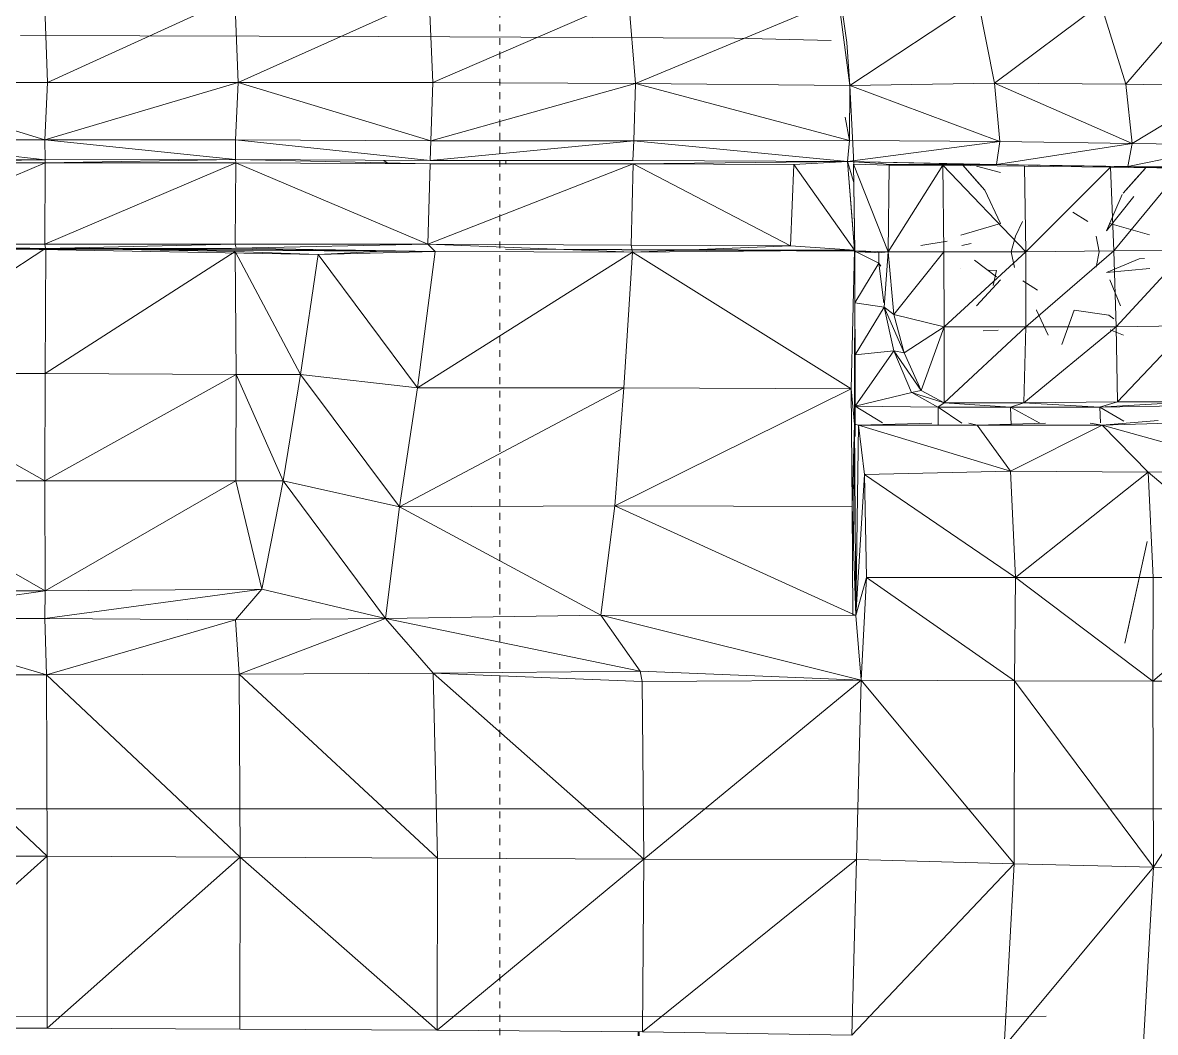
# Model space of a CAD drawing. Header units: inches. Extents: x 1750 to 7619, y -360 to 620.
# Drawn here: x 4767.33 to 4788.19, y -4.12 to 14.49 of the extents above; entities that cross this region are included whole.
import ezdxf

# ---------------------------------------------------------------- set-up
doc = ezdxf.new("R2010")
doc.units = ezdxf.units.IN
doc.header["$MEASUREMENT"] = 0
doc.linetypes.add('Aligning Line 1_8_', pattern=[0.25, 0.125, -0.125])
doc.linetypes.add('Grid Line 1_2_', pattern=[0.875, 0.5, -0.125, 0.125, -0.125])
for name, color, linetype, lineweight in [('0-4', 10, 'Continuous', 5), ('0-6', 7, 'Continuous', 9), ('A-FLOR-LEVL-1', 51, 'Grid Line 1_2_', 9), ('A-GENM', 5, 'Continuous', 9), ('G-ANNO-SYMB', 111, 'Aligning Line 1_8_', 9), ('G-ANNO-SYMB-2', 147, 'Aligning Line 1_8_', 9)]:
    doc.layers.add(name, color=color, linetype=linetype, lineweight=lineweight)

# ---------------------------------------------------------------- blocks, each defined once
blk = doc.blocks.new('CTR - 2nd Phase_rvt-2-BUILDING ELEVATION - NORTH')
at = {"layer": 'A-FLOR-LEVL-1'}
blk.add_line((-12558.481, 0), (-9609.49, 0), dxfattribs=at)
blk = doc.blocks.new('Land_Rover_Evoque_-_SUV_Car_Vehicle_Automobile_13067 - Land Rover EVOQUE_dwg-1230547-BUILDING ELEVATION - NORTH')
at = {"layer": 'A-GENM'}
for p, q in [((-12421.728, 14.119), (-12422.014, 16.194)), ((-12436.455, 13.382), (-12436.509, 14.958)), ((-12433.003, 14.96), (-12436.455, 13.382)), ((-12432.939, 13.383), (-12433.003, 14.96)), ((-12429.425, 14.96), (-12432.939, 13.383)), ((-12429.351, 13.384), (-12429.425, 14.96)), ((-12425.751, 14.943), (-12429.351, 13.384)), ((-12425.751, 14.943), (-12425.619, 13.367)), ((-12421.882, 14.925), (-12425.619, 13.367)), ((-12421.673, 13.33), (-12421.882, 14.925)), ((-12421.673, 13.33), (-12419.309, 14.889)), ((-12419.003, 13.37), (-12419.309, 14.889)), ((-12417.045, 14.833), (-12419.003, 13.37)), ((-12416.584, 13.353), (-12417.045, 14.833)), ((-12416.584, 13.353), (-12415.362, 14.777)), ((-12436.952, 14.251), (-12430.352, 14.233)), ((-12430.352, 14.233), (-12423.796, 14.197)), ((-12423.796, 14.197), (-12422.018, 14.158)), ((-12421.728, 14.119), (-12421.673, 13.33)), ((-12436.455, 13.382), (-12439.96, 13.381)), ((-12439.96, 13.381), (-12436.5, 12.325)), ((-12432.939, 13.383), (-12436.5, 12.325)), ((-12436.455, 13.382), (-12436.5, 12.325)), ((-12432.939, 13.383), (-12436.455, 13.382)), ((-12432.939, 13.383), (-12432.99, 12.326)), ((-12429.351, 13.384), (-12432.939, 13.383)), ((-12432.939, 13.383), (-12429.392, 12.308)), ((-12429.351, 13.384), (-12429.392, 12.308)), ((-12425.619, 13.367), (-12429.392, 12.308)), ((-12425.619, 13.367), (-12429.351, 13.384)), ((-12425.619, 13.367), (-12425.65, 12.31)), ((-12421.675, 12.312), (-12425.619, 13.367)), ((-12421.673, 13.33), (-12425.619, 13.367)), ((-12421.673, 13.33), (-12419.003, 13.37)), ((-12416.584, 13.353), (-12419.003, 13.37)), ((-12419.003, 13.37), (-12416.471, 12.258)), ((-12419.003, 13.37), (-12418.908, 12.294)), ((-12421.675, 12.312), (-12421.673, 13.33)), ((-12421.675, 12.312), (-12421.673, 13.33)), ((-12421.673, 13.33), (-12418.908, 12.294)), ((-12421.598, 11.89), (-12421.673, 13.33)), ((-12416.584, 13.353), (-12414.727, 13.316)), ((-12416.584, 13.353), (-12416.471, 12.258)), ((-12414.727, 13.316), (-12416.471, 12.258)), ((-12421.675, 12.312), (-12421.756, 12.743)), ((-12440.008, 12.343), (-12436.496, 11.96)), ((-12440.008, 12.343), (-12436.5, 12.325)), ((-12436.5, 12.325), (-12432.99, 12.326)), ((-12436.496, 11.96), (-12436.5, 12.325)), ((-12436.5, 12.325), (-12432.991, 11.962)), ((-12432.991, 11.962), (-12432.99, 12.326)), ((-12432.99, 12.326), (-12429.403, 11.944)), ((-12432.99, 12.326), (-12429.392, 12.308)), ((-12429.403, 11.944), (-12425.65, 12.31)), ((-12429.403, 11.944), (-12429.392, 12.308)), ((-12429.392, 12.308), (-12425.65, 12.31)), ((-12425.65, 12.31), (-12425.67, 11.945)), ((-12421.675, 12.312), (-12425.65, 12.31)), ((-12421.715, 11.927), (-12425.65, 12.31)), ((-12421.675, 12.312), (-12421.715, 11.927)), ((-12421.715, 11.927), (-12421.675, 12.312)), ((-12421.715, 11.927), (-12418.908, 12.294)), ((-12421.675, 12.312), (-12418.908, 12.294)), ((-12418.967, 11.872), (-12418.908, 12.294)), ((-12418.967, 11.872), (-12416.471, 12.258)), ((-12416.471, 12.258), (-12418.908, 12.294)), ((-12416.549, 11.835), (-12416.471, 12.258)), ((-12416.549, 11.835), (-12414.555, 12.24)), ((-12414.555, 12.24), (-12416.471, 12.258)), ((-12440.012, 10.403), (-12436.496, 11.903)), ((-12440.008, 11.96), (-12436.496, 11.96)), ((-12440.008, 11.96), (-12436.496, 11.96)), ((-12440.004, 11.902), (-12436.496, 11.96)), ((-12440.004, 11.902), (-12436.496, 11.903)), ((-12436.499, 10.404), (-12432.981, 11.904)), ((-12436.499, 10.404), (-12436.496, 11.903)), ((-12436.496, 11.96), (-12432.991, 11.962)), ((-12436.496, 11.96), (-12432.991, 11.962)), ((-12436.496, 11.903), (-12432.991, 11.962)), ((-12436.496, 11.903), (-12436.496, 11.96)), ((-12436.496, 11.903), (-12432.981, 11.904)), ((-12432.994, 10.405), (-12432.981, 11.904)), ((-12432.991, 11.962), (-12429.403, 11.944)), ((-12429.403, 11.886), (-12432.991, 11.962)), ((-12432.981, 11.904), (-12432.991, 11.962)), ((-12429.445, 10.406), (-12432.981, 11.904)), ((-12432.981, 11.904), (-12429.403, 11.886)), ((-12430.196, 11.903), (-12430.258, 11.948)), ((-12429.403, 11.944), (-12425.67, 11.945)), ((-12428.009, 11.886), (-12428.008, 11.944)), ((-12421.715, 11.927), (-12425.67, 11.945)), ((-12421.715, 11.927), (-12425.66, 11.887)), ((-12421.715, 11.927), (-12422.701, 11.87)), ((-12421.715, 11.927), (-12419.18, 11.872)), ((-12421.715, 11.927), (-12418.967, 11.872)), ((-12421.715, 11.927), (-12421.583, 10.295)), ((-12421.715, 11.927), (-12421.583, 10.295)), ((-12421.715, 11.927), (-12421.583, 10.295)), ((-12421.715, 11.927), (-12421.623, 10.782)), ((-12421.715, 11.927), (-12421.603, 10.534)), ((-12421.715, 11.927), (-12421.095, 11.89)), ((-12421.715, 11.927), (-12421.599, 11.54)), ((-12429.445, 10.406), (-12425.66, 11.887)), ((-12429.445, 10.406), (-12429.403, 11.886)), ((-12429.403, 11.886), (-12425.66, 11.887)), ((-12425.702, 10.389), (-12425.66, 11.887)), ((-12422.701, 11.87), (-12425.66, 11.887)), ((-12422.762, 10.371), (-12425.66, 11.887)), ((-12422.701, 11.87), (-12422.762, 10.371)), ((-12421.583, 10.295), (-12422.701, 11.87)), ((-12421.604, 11.878), (-12420.946, 11.859)), ((-12421.582, 10.265), (-12421.604, 11.878)), ((-12420.963, 10.264), (-12421.604, 11.878)), ((-12421.581, 10.283), (-12421.604, 11.878)), ((-12421.095, 11.89), (-12420.96, 11.871)), ((-12420.963, 10.264), (-12419.96, 11.859)), ((-12420.963, 10.264), (-12420.946, 11.859)), ((-12419.18, 11.872), (-12420.96, 11.872)), ((-12419.96, 11.859), (-12420.946, 11.859)), ((-12418.453, 11.84), (-12419.96, 11.859)), ((-12418.43, 10.264), (-12419.96, 11.859)), ((-12419.96, 11.859), (-12419.938, 10.264)), ((-12419.185, 11.4), (-12419.59, 11.859)), ((-12419.59, 11.859), (-12419.339, 11.571)), ((-12418.895, 11.725), (-12419.339, 11.84)), ((-12419.18, 11.872), (-12416.8, 11.836)), ((-12419.18, 11.872), (-12418.967, 11.872)), ((-12419.18, 11.872), (-12416.549, 11.835)), ((-12418.967, 11.872), (-12416.549, 11.835)), ((-12416.867, 11.821), (-12418.453, 11.84)), ((-12418.43, 10.264), (-12418.453, 11.84)), ((-12416.867, 11.821), (-12418.43, 10.264)), ((-12418.16, 11.837), (-12418.219, 11.84)), ((-12415.553, 11.803), (-12416.867, 11.821)), ((-12416.806, 10.284), (-12416.867, 11.821)), ((-12415.553, 11.803), (-12416.806, 10.284)), ((-12416.8, 11.836), (-12414.904, 11.799)), ((-12416.549, 11.835), (-12416.8, 11.836)), ((-12416.633, 11.342), (-12416.227, 11.803)), ((-12416.549, 11.835), (-12414.904, 11.799)), ((-12416.549, 11.835), (-12414.633, 11.818)), ((-12416.535, 11.817), (-12416.459, 11.822)), ((-12416.401, 11.61), (-12416.227, 11.803)), ((-12419.339, 11.571), (-12419.185, 11.398)), ((-12416.633, 11.342), (-12416.401, 11.61)), ((-12419.185, 11.4), (-12418.893, 10.784)), ((-12419.185, 11.4), (-12418.893, 10.784)), ((-12419.185, 11.4), (-12418.895, 10.786)), ((-12419.185, 11.398), (-12418.893, 10.784)), ((-12416.941, 10.652), (-12416.651, 11.322)), ((-12416.941, 10.652), (-12416.439, 11.284)), ((-12417.289, 10.823), (-12417.56, 10.996)), ((-12418.895, 10.786), (-12419.627, 10.572)), ((-12418.488, 10.823), (-12418.622, 10.553)), ((-12416.941, 10.652), (-12416.882, 10.785)), ((-12416.882, 10.785), (-12416.148, 10.574)), ((-12419.878, 10.457), (-12420.36, 10.379)), ((-12418.622, 10.553), (-12418.699, 10.266)), ((-12417.075, 10.266), (-12417.134, 10.554)), ((-12440.012, 10.403), (-12436.499, 10.404)), ((-12440.012, 10.403), (-12436.49, 10.327)), ((-12440.004, 10.327), (-12436.49, 10.327)), ((-12438.632, 8.924), (-12436.486, 10.328)), ((-12436.49, 10.327), (-12438.407, 10.311)), ((-12438.407, 10.311), (-12433.243, 10.312)), ((-12436.952, 10.311), (-12431.465, 10.215)), ((-12436.499, 10.404), (-12432.994, 10.405)), ((-12436.49, 10.327), (-12436.499, 10.404)), ((-12436.484, 10.328), (-12436.493, 8.023)), ((-12436.493, 8.023), (-12432.993, 10.272)), ((-12436.49, 10.327), (-12432.994, 10.405)), ((-12436.49, 10.327), (-12432.975, 10.329)), ((-12436.105, 10.322), (-12432.993, 10.272)), ((-12436.105, 10.322), (-12432.993, 10.272)), ((-12432.975, 10.329), (-12435.889, 10.319)), ((-12430.275, 10.274), (-12434.59, 10.298)), ((-12432.975, 10.329), (-12433.243, 10.312)), ((-12429.31, 10.272), (-12433.243, 10.312)), ((-12432.994, 10.405), (-12429.445, 10.406)), ((-12432.994, 10.405), (-12432.975, 10.329)), ((-12432.993, 10.272), (-12431.465, 10.215)), ((-12432.993, 10.272), (-12432.979, 8.005)), ((-12432.993, 10.272), (-12431.789, 8.005)), ((-12432.993, 10.272), (-12431.465, 10.215)), ((-12432.975, 10.329), (-12429.445, 10.406)), ((-12432.975, 10.329), (-12429.31, 10.272)), ((-12430.275, 10.274), (-12431.465, 10.215)), ((-12431.465, 10.215), (-12429.31, 10.272)), ((-12429.31, 10.272), (-12431.465, 10.215)), ((-12429.31, 10.272), (-12430.275, 10.274)), ((-12429.634, 7.755), (-12429.31, 10.272)), ((-12429.634, 7.755), (-12425.674, 10.254)), ((-12429.445, 10.406), (-12429.31, 10.272)), ((-12429.445, 10.406), (-12425.674, 10.254)), ((-12429.445, 10.406), (-12425.702, 10.389)), ((-12429.31, 10.272), (-12425.674, 10.254)), ((-12429.31, 10.272), (-12425.674, 10.254)), ((-12429.31, 10.272), (-12425.674, 10.254)), ((-12421.583, 10.295), (-12428.012, 10.313)), ((-12421.582, 10.276), (-12428.012, 10.313)), ((-12425.674, 10.254), (-12425.833, 7.757)), ((-12422.762, 10.371), (-12425.702, 10.389)), ((-12425.674, 10.254), (-12425.702, 10.389)), ((-12422.762, 10.371), (-12425.674, 10.254)), ((-12421.583, 10.295), (-12425.674, 10.254)), ((-12421.583, 10.295), (-12425.674, 10.254)), ((-12421.583, 10.295), (-12425.674, 10.254)), ((-12421.646, 7.739), (-12425.674, 10.254)), ((-12421.583, 10.295), (-12422.762, 10.371)), ((-12421.583, 10.295), (-12421.646, 7.739)), ((-12421.582, 10.276), (-12421.588, 7.087)), ((-12421.583, 10.295), (-12421.582, 10.276)), ((-12421.581, 10.283), (-12421.582, 10.265)), ((-12421.582, 10.276), (-12421.134, 10.053)), ((-12421.582, 10.265), (-12421.577, 9.323)), ((-12421.206, 10.248), (-12421.582, 10.265)), ((-12421.137, 10.245), (-12421.581, 10.283)), ((-12420.963, 10.264), (-12421.581, 10.283)), ((-12421.137, 10.245), (-12420.963, 10.264)), ((-12421.134, 10.269), (-12421.134, 10.053)), ((-12420.963, 10.264), (-12421.038, 9.246)), ((-12420.963, 10.264), (-12419.938, 10.264)), ((-12420.963, 10.264), (-12420.863, 9.111)), ((-12419.938, 10.264), (-12420.863, 9.111)), ((-12418.43, 10.264), (-12419.938, 10.264)), ((-12419.938, 10.264), (-12419.934, 8.881)), ((-12418.43, 10.264), (-12419.934, 8.881)), ((-12419.434, 10.419), (-12419.608, 10.381)), ((-12418.699, 10.266), (-12418.64, 9.977)), ((-12416.806, 10.284), (-12418.43, 10.264)), ((-12418.43, 10.264), (-12418.427, 8.881)), ((-12416.806, 10.284), (-12418.427, 8.881)), ((-12417.075, 10.266), (-12417.133, 9.978)), ((-12415.472, 10.285), (-12416.806, 10.284)), ((-12416.764, 8.882), (-12416.806, 10.284)), ((-12415.472, 10.285), (-12416.764, 8.882)), ((-12431.789, 8.005), (-12431.465, 10.215)), ((-12431.465, 10.215), (-12429.634, 7.755)), ((-12421.134, 10.053), (-12421.577, 9.323)), ((-12421.134, 10.053), (-12421.045, 9.325)), ((-12421.134, 10.053), (-12421.099, 10.001)), ((-12419.375, 10.111), (-12418.967, 9.805)), ((-12416.94, 9.883), (-12416.34, 10.132)), ((-12416.34, 10.132), (-12416.241, 10.143)), ((-12419.626, 9.957), (-12419.627, 9.959)), ((-12418.968, 9.92), (-12419.111, 9.928)), ((-12418.968, 9.92), (-12419.029, 9.642)), ((-12416.94, 9.883), (-12416.146, 9.959)), ((-12419.335, 9.266), (-12418.893, 9.749)), ((-12418.486, 9.729), (-12418.214, 9.555)), ((-12416.687, 9.268), (-12416.881, 9.747)), ((-12421.577, 9.323), (-12421.575, 8.363)), ((-12421.577, 9.323), (-12421.036, 9.246)), ((-12421.036, 9.246), (-12421.575, 8.363)), ((-12420.862, 8.44), (-12421.038, 9.246)), ((-12420.669, 8.401), (-12421.038, 9.246)), ((-12420.863, 9.111), (-12421.038, 9.246)), ((-12418.234, 9.192), (-12418.233, 9.19)), ((-12418.234, 9.192), (-12418.233, 9.19)), ((-12418.02, 8.729), (-12418.233, 9.19)), ((-12417.767, 8.556), (-12417.537, 9.191)), ((-12417.767, 8.555), (-12417.537, 9.19)), ((-12417.537, 9.191), (-12416.899, 9.094)), ((-12419.934, 8.881), (-12420.863, 9.111)), ((-12420.669, 8.401), (-12420.863, 9.111)), ((-12416.899, 9.094), (-12416.808, 9.026)), ((-12419.934, 8.881), (-12420.669, 8.401)), ((-12419.934, 8.881), (-12420.358, 7.709)), ((-12419.934, 8.881), (-12418.427, 8.881)), ((-12419.934, 8.881), (-12419.932, 7.478)), ((-12418.427, 8.881), (-12419.932, 7.478)), ((-12419.217, 8.805), (-12418.939, 8.821)), ((-12416.764, 8.882), (-12418.463, 7.479)), ((-12418.427, 8.881), (-12418.463, 7.479)), ((-12416.764, 8.882), (-12418.427, 8.881)), ((-12416.627, 8.729), (-12416.878, 8.826)), ((-12415.412, 8.901), (-12416.764, 8.882)), ((-12416.742, 7.499), (-12416.764, 8.882)), ((-12415.412, 8.901), (-12416.742, 7.499)), ((-12421.575, 8.363), (-12420.86, 8.44)), ((-12421.575, 8.363), (-12421.573, 7.421)), ((-12420.86, 8.44), (-12421.573, 7.421)), ((-12420.358, 7.709), (-12420.862, 8.44)), ((-12420.669, 8.401), (-12420.862, 8.44)), ((-12420.532, 7.671), (-12420.862, 8.439)), ((-12420.358, 7.709), (-12420.669, 8.401)), ((-12438.633, 8.023), (-12436.493, 8.023)), ((-12436.502, 6.045), (-12436.493, 8.023)), ((-12436.502, 6.045), (-12432.979, 8.005)), ((-12436.493, 8.023), (-12432.979, 8.005)), ((-12432.979, 8.005), (-12432.982, 6.046)), ((-12432.979, 8.005), (-12431.789, 8.005)), ((-12432.979, 8.005), (-12432.112, 6.046)), ((-12431.789, 8.005), (-12432.112, 6.046)), ((-12431.789, 8.005), (-12429.967, 5.565)), ((-12431.789, 8.005), (-12429.634, 7.755)), ((-12429.967, 5.565), (-12425.833, 7.757)), ((-12429.967, 5.565), (-12429.634, 7.755)), ((-12429.634, 7.755), (-12425.833, 7.757)), ((-12425.833, 7.757), (-12426.002, 5.586)), ((-12421.646, 7.739), (-12426.002, 5.586)), ((-12421.646, 7.739), (-12425.833, 7.757)), ((-12421.646, 7.739), (-12421.588, 7.087)), ((-12421.646, 7.739), (-12421.631, 5.569)), ((-12421.573, 7.421), (-12420.529, 7.671)), ((-12420.358, 7.709), (-12420.532, 7.671)), ((-12419.932, 7.478), (-12420.532, 7.671)), ((-12420.048, 7.402), (-12420.529, 7.67)), ((-12419.932, 7.478), (-12420.358, 7.709)), ((-12421.573, 7.421), (-12421.572, 6.862)), ((-12420.045, 7.402), (-12421.573, 7.421)), ((-12421.072, 7.113), (-12421.573, 7.421)), ((-12419.932, 7.478), (-12420.048, 7.402)), ((-12418.712, 7.403), (-12420.045, 7.402)), ((-12418.714, 7.403), (-12420.045, 7.402)), ((-12419.606, 7.108), (-12420.045, 7.402)), ((-12420.045, 7.402), (-12420.045, 7.068)), ((-12418.463, 7.479), (-12419.932, 7.478)), ((-12419.932, 7.478), (-12418.714, 7.403)), ((-12418.463, 7.479), (-12418.714, 7.403)), ((-12417.068, 7.403), (-12418.712, 7.403)), ((-12418.171, 7.107), (-12418.712, 7.403)), ((-12418.712, 7.403), (-12418.697, 7.069)), ((-12417.071, 7.403), (-12418.712, 7.403)), ((-12416.742, 7.499), (-12418.463, 7.479)), ((-12418.463, 7.479), (-12417.071, 7.403)), ((-12415.408, 7.499), (-12417.071, 7.403)), ((-12416.742, 7.499), (-12417.071, 7.403)), ((-12415.599, 7.423), (-12417.068, 7.403)), ((-12416.625, 7.141), (-12417.068, 7.403)), ((-12417.068, 7.403), (-12417.056, 7.115)), ((-12415.408, 7.499), (-12416.742, 7.499)), ((-12436.502, 6.045), (-12438.635, 7.247)), ((-12421.512, 7.067), (-12420.16, 7.108)), ((-12419.325, 7.069), (-12419.48, 7.107)), ((-12418.069, 7.107), (-12419.325, 7.069)), ((-12417.023, 7.07), (-12417.242, 7.109)), ((-12415.99, 7.156), (-12417.023, 7.07)), ((-12415.05, 7.13), (-12417.023, 7.07)), ((-12421.588, 7.087), (-12421.631, 5.569)), ((-12421.605, 4.867), (-12421.588, 7.087)), ((-12421.558, 3.561), (-12421.588, 7.087)), ((-12421.588, 7.087), (-12421.512, 7.067)), ((-12421.558, 3.561), (-12421.512, 7.067)), ((-12421.512, 7.067), (-12419.325, 7.069)), ((-12421.512, 7.067), (-12421.399, 6.163)), ((-12421.512, 7.067), (-12418.709, 6.222)), ((-12417.023, 7.07), (-12419.325, 7.069)), ((-12419.325, 7.069), (-12418.709, 6.222)), ((-12417.023, 7.07), (-12418.709, 6.222)), ((-12417.023, 7.07), (-12416.175, 6.205)), ((-12417.023, 7.07), (-12413.989, 6.226)), ((-12421.558, 3.561), (-12421.399, 6.163)), ((-12421.399, 6.163), (-12418.709, 6.222)), ((-12421.399, 6.163), (-12421.364, 4.261)), ((-12421.399, 6.163), (-12418.617, 4.263)), ((-12418.709, 6.222), (-12416.175, 6.205)), ((-12418.709, 6.222), (-12418.617, 4.263)), ((-12416.175, 6.205), (-12418.617, 4.263)), ((-12416.175, 6.205), (-12413.989, 6.226)), ((-12416.175, 6.205), (-12416.083, 4.265)), ((-12416.175, 6.205), (-12413.876, 4.247)), ((-12438.637, 6.044), (-12436.502, 6.045)), ((-12436.502, 6.045), (-12432.982, 6.046)), ((-12436.497, 4.018), (-12436.502, 6.045)), ((-12436.497, 4.018), (-12432.982, 6.046)), ((-12432.503, 4.048), (-12432.982, 6.046)), ((-12432.982, 6.046), (-12432.112, 6.046)), ((-12432.503, 4.048), (-12432.112, 6.046)), ((-12430.223, 3.51), (-12432.112, 6.046)), ((-12432.112, 6.046), (-12429.967, 5.565)), ((-12430.223, 3.51), (-12429.967, 5.565)), ((-12429.967, 5.565), (-12426.002, 5.586)), ((-12426.258, 3.569), (-12429.967, 5.565)), ((-12426.258, 3.569), (-12426.002, 5.586)), ((-12421.558, 3.561), (-12426.002, 5.586)), ((-12421.631, 5.569), (-12426.002, 5.586)), ((-12421.558, 3.561), (-12421.631, 5.569)), ((-12421.615, 3.571), (-12421.631, 5.569)), ((-12436.497, 4.018), (-12438.658, 5.262)), ((-12416.602, 3.053), (-12416.195, 4.925)), ((-12416.56, 3.244), (-12416.195, 4.925)), ((-12421.558, 3.561), (-12421.364, 4.261)), ((-12421.465, 2.369), (-12421.364, 4.261)), ((-12421.364, 4.261), (-12418.617, 4.263)), ((-12421.364, 4.261), (-12418.64, 2.361)), ((-12418.617, 4.263), (-12418.64, 2.361)), ((-12418.617, 4.263), (-12416.083, 4.265)), ((-12418.617, 4.263), (-12416.087, 2.353)), ((-12416.087, 2.353), (-12416.083, 4.265)), ((-12416.087, 2.353), (-12413.876, 4.247)), ((-12416.083, 4.265), (-12413.876, 4.247)), ((-12436.497, 4.018), (-12440.021, 3.517)), ((-12436.497, 4.018), (-12440.014, 4.017)), ((-12432.503, 4.048), (-12436.504, 3.508)), ((-12436.497, 4.018), (-12436.504, 3.508)), ((-12432.503, 4.048), (-12436.497, 4.018)), ((-12432.503, 4.048), (-12432.988, 3.48)), ((-12432.503, 4.048), (-12430.223, 3.51)), ((-12426.258, 3.569), (-12430.223, 3.51)), ((-12421.558, 3.561), (-12426.258, 3.569)), ((-12421.465, 2.369), (-12426.258, 3.569)), ((-12426.258, 3.569), (-12425.535, 2.54)), ((-12421.558, 3.561), (-12421.615, 3.571)), ((-12421.558, 3.561), (-12421.465, 2.369)), ((-12436.504, 3.508), (-12440.021, 3.517)), ((-12436.473, 2.469), (-12440.021, 3.517)), ((-12436.504, 3.508), (-12432.988, 3.48)), ((-12436.504, 3.508), (-12436.473, 2.469)), ((-12432.988, 3.48), (-12436.473, 2.469)), ((-12430.223, 3.51), (-12432.988, 3.48)), ((-12432.924, 2.48), (-12432.988, 3.48)), ((-12430.223, 3.51), (-12432.924, 2.48)), ((-12425.535, 2.54), (-12430.223, 3.51)), ((-12430.223, 3.51), (-12429.346, 2.501)), ((-12425.535, 2.54), (-12429.346, 2.501)), ((-12421.465, 2.369), (-12425.535, 2.54)), ((-12425.535, 2.54), (-12425.497, 2.348)), ((-12436.473, 2.469), (-12440.022, 2.477)), ((-12440.022, 2.477), (-12436.456, -0.874)), ((-12432.924, 2.48), (-12436.473, 2.469)), ((-12436.473, 2.469), (-12436.456, -0.874)), ((-12436.473, 2.469), (-12432.902, -0.892)), ((-12429.346, 2.501), (-12432.924, 2.48)), ((-12432.924, 2.48), (-12432.902, -0.892)), ((-12432.924, 2.48), (-12429.265, -0.91)), ((-12429.346, 2.501), (-12429.265, -0.91)), ((-12429.346, 2.501), (-12425.465, -0.927)), ((-12429.346, 2.501), (-12425.497, 2.348)), ((-12421.465, 2.369), (-12425.497, 2.348)), ((-12425.465, -0.927), (-12425.497, 2.348)), ((-12421.465, 2.369), (-12425.465, -0.927)), ((-12421.465, 2.369), (-12421.549, -0.935)), ((-12421.465, 2.369), (-12418.64, 2.361)), ((-12421.465, 2.369), (-12418.646, -1.01)), ((-12418.64, 2.361), (-12418.646, -1.01)), ((-12418.64, 2.361), (-12416.087, 2.353)), ((-12418.64, 2.361), (-12416.074, -1.076)), ((-12416.087, 2.353), (-12413.861, 2.345)), ((-12416.087, 2.353), (-12416.074, -1.076)), ((-12413.861, 2.345), (-12416.074, -1.076)), ((-12440.007, -0.875), (-12436.456, -0.874)), ((-12440.006, -4.025), (-12436.456, -0.874)), ((-12436.456, -0.874), (-12436.457, -4.043)), ((-12436.457, -4.043), (-12432.902, -0.892)), ((-12436.456, -0.874), (-12432.902, -0.892)), ((-12432.902, -0.892), (-12432.909, -4.061)), ((-12432.902, -0.892), (-12429.273, -4.079)), ((-12432.902, -0.892), (-12429.265, -0.91)), ((-12429.273, -4.079), (-12429.265, -0.91)), ((-12429.273, -4.079), (-12425.465, -0.927)), ((-12429.265, -0.91), (-12425.465, -0.927)), ((-12425.465, -0.927), (-12425.491, -4.106)), ((-12425.491, -4.106), (-12421.549, -0.935)), ((-12425.465, -0.927), (-12421.549, -0.935)), ((-12421.549, -0.935), (-12421.632, -4.172)), ((-12421.632, -4.172), (-12418.646, -1.01)), ((-12421.549, -0.935), (-12418.646, -1.01)), ((-12418.646, -1.01), (-12418.827, -4.381)), ((-12418.646, -1.01), (-12416.074, -1.076)), ((-12416.074, -1.076), (-12418.827, -4.381)), ((-12416.074, -1.076), (-12416.274, -4.524)), ((-12416.074, -1.076), (-12413.849, -1.16)), ((-12418.052, -3.819), (-12461.793, -3.831)), ((-12440.006, -4.025), (-12436.457, -4.043)), ((-12436.457, -4.043), (-12432.909, -4.061)), ((-12432.909, -4.061), (-12429.273, -4.079)), ((-12429.273, -4.079), (-12425.491, -4.106)), ((-12425.573, -4.182), (-12425.573, -4.105)), ((-12425.551, -4.106), (-12425.551, -4.183)), ((-12425.491, -4.106), (-12421.632, -4.172))]:
    blk.add_line(p, q, dxfattribs=at)
blk = doc.blocks.new('Land_Rover_Evoque_-_SUV_Car_Vehicle_Automobile_13067 - Land_Rover_Evoque_-_SUV_Car_Vehicle_Automobile_13067-1230553-BUILDING ELEVATION - NORTH')
blk.add_blockref('Land_Rover_Evoque_-_SUV_Car_Vehicle_Automobile_13067 - Land Rover EVOQUE_dwg-1230547-BUILDING ELEVATION - NORTH', (0, 0))
blk = doc.blocks.new('CTR  - Topography_rvt-2-BUILDING ELEVATION - NORTH')
at = {"layer": '0-6'}
blk.add_blockref('Land_Rover_Evoque_-_SUV_Car_Vehicle_Automobile_13067 - Land_Rover_Evoque_-_SUV_Car_Vehicle_Automobile_13067-1230553-BUILDING ELEVATION - NORTH', (0, 0), dxfattribs=at)
blk = doc.blocks.new('CTR - 1st Phase - Common Walls_rvt-2-BUILDING ELEVATION - NORTH')
at = {"layer": 'A-FLOR-LEVL-1'}
blk.add_line((-12558.481, 0), (-9609.49, 0), dxfattribs=at)
at = {"layer": 'G-ANNO-SYMB-2'}
for p, q in [((-12428.118, 526.953), (-12428.118, -206.54)), ((-9706.161, 0), (-12461.793, 0))]:
    blk.add_line(p, q, dxfattribs=at)
blk = doc.blocks.new('CTR - 1st Phase -Stairs _ Elevators_rvt-2-BUILDING ELEVATION - NORTH')
at = {"layer": 'A-FLOR-LEVL-1'}
blk.add_line((-12558.481, 0), (-9609.49, 0), dxfattribs=at)

msp = doc.modelspace()

# ---------------------------------------------------------------- linework, layer by layer
at = {"layer": 'A-FLOR-LEVL-1'}
msp.add_line((4646.5044, 0), (7593.9954, 0), dxfattribs=at)
at = {"layer": 'G-ANNO-SYMB'}
msp.add_line((7498.075, 0), (4742.443, 0), dxfattribs=at)

# ---------------------------------------------------------------- block references
at = {"layer": '0-4'}
for name in ['CTR - 2nd Phase_rvt-2-BUILDING ELEVATION - NORTH', 'CTR - 1st Phase - Common Walls_rvt-2-BUILDING ELEVATION - NORTH', 'CTR - 1st Phase -Stairs _ Elevators_rvt-2-BUILDING ELEVATION - NORTH', 'CTR  - Topography_rvt-2-BUILDING ELEVATION - NORTH']:
    msp.add_blockref(name, (17204.2357, 0), dxfattribs=at)

doc.saveas('drawing.dxf')
